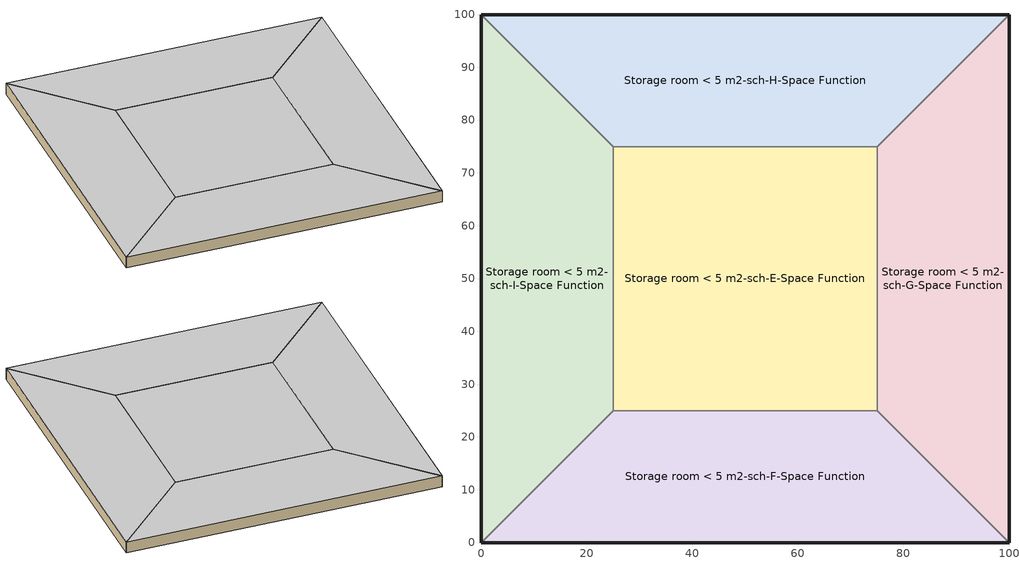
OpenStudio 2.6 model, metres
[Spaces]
Storage room < 5 m2-sch-I-Space Function
 floor ground: 0,0 0,100 25,75 25,25 z0
 wall ground: 0,100 0,0 z0:3.8
 wall to Storage room < 5 m2-sch-H-Space Function: 25,75 0,100 z0:3.8
 wall to Storage room < 5 m2-sch-E-Space Function: 25,25 25,75 z0:3.8
 wall to Storage room < 5 m2-sch-F-Space Function: 0,0 25,25 z0:3.8
 ceiling ground: 25,25 25,75 0,100 0,0 z3.8
Storage room < 5 m2-sch-H-Space Function
 floor ground: 0,100 100,100 75,75 25,75 z0
 wall ground: 100,100 0,100 z0:3.8
 wall to Storage room < 5 m2-sch-G-Space Function: 75,75 100,100 z0:3.8
 wall to Storage room < 5 m2-sch-E-Space Function: 25,75 75,75 z0:3.8
 ceiling ground: 25,75 75,75 100,100 0,100 z3.8
Storage room < 5 m2-sch-G-Space Function
 floor ground: 100,100 100,0 75,25 75,75 z0
 wall ground: 100,0 100,100 z0:3.8
 wall to Storage room < 5 m2-sch-F-Space Function: 75,25 100,0 z0:3.8
 wall to Storage room < 5 m2-sch-E-Space Function: 75,75 75,25 z0:3.8
 ceiling ground: 75,75 75,25 100,0 100,100 z3.8
Storage room < 5 m2-sch-F-Space Function
 floor ground: 100,0 0,0 25,25 75,25 z0
 wall ground: 0,0 100,0 z0:3.8
 wall to Storage room < 5 m2-sch-E-Space Function: 75,25 25,25 z0:3.8
 ceiling ground: 75,25 25,25 0,0 100,0 z3.8
Storage room < 5 m2-sch-E-Space Function
 floor ground: 25,25 25,75 75,75 75,25 z0
 ceiling ground: 75,25 75,75 25,75 25,25 z3.8
[Building]
Building 1: Default Construction Set=BTAP-Mass at hdd = 6250.0; Standards Number of Stories=1; Standards Number of Above Ground Stories=1; Standards Building Type=NECB2015_unknown
[Site]
Fort McMurray AP_AB_CAN: Latitude {deg}=56.653; Longitude {deg}=-111.223; Time Zone {hr}=-7; Elevation {m}=369.1
[Site:WaterMainsTemperature]
Calculation Method=Correlation; Annual Average Outdoor Air Temperature {C}=1.875; Maximum Difference In Monthly Average Outdoor Air Temperatures {deltaC}=34.4
[SizingPeriod:DesignDay] Barometric Pressure {Pa}=96969; Sky Clearness=0; Rain Indicator=0; Snow Indicator=0; Day of Month=21; Daylight Saving Time Indicator=0; Humidity Indicating Type=Wetbulb; Dry-Bulb Temperature Range Modifier Type=DefaultMultipliers
Name | Maximum Dry-Bulb Temperature {C} | Daily Dry-Bulb Temperature Range {deltaC} | Humidity Indicating Conditions at Maximum Dry-Bulb | Wind Speed {m/s} | Wind Direction {deg} | Month | Day Type | Solar Model Indicator | ASHRAE Taub | ASHRAE Taud
Fort McMurray AP Ann Clg .4% Condns DB=>MWB | 28.9 | 12.4 | 17.8 | 3.7 | 250 | 7 | SummerDesignDay | ASHRAETau | 0.377 | 2.403
Fort McMurray AP Ann Htg 99.6% Condns DB | -36.2 | 0 | -36.2 | 1 | 90 | 1 | WinterDesignDay | ASHRAEClearSky
[Site:GroundTemperature:BuildingSurface]
19.527, 19.502, 19.536, 19.598, 20.002, 21.64, 22.225, 22.375, 21.449, 20.121, 19.802, 19.633
[Material:NoMass] Roughness=Smooth; Thermal Absorptance=0.9; Solar Absorptance=0.7
Name | Thermal Resistance {m2-K/W} | Visible Absorptance
Typical Carpet Pad; Typical Carpet Pad 1 | 0.21648 | 0.8
Typical Insulation 1 | 5.91238 | 0.7
Typical Insulation 2 | 4.49096 | 0.7
Typical Insulation 3 | 6.17282 | 0.7
Typical Carpet Pad 2 | 1.25503 | 0.8
Typical Carpet Pad 3; Typical Carpet Pad 4 | 3.45515 | 0.8
Typical Insulation 4 | 0.454528 | 0.7
Typical Insulation 5 | 0.454545 | 0.7
[Material]
Name | Roughness | Thickness {m} | Conductivity {W/m-K} | Density {kg/m3} | Specific Heat {J/kg-K} | Thermal Absorptance | Solar Absorptance | Visible Absorptance
G05 25mm wood | MediumSmooth | 0.0254 | 0.15 | 608 | 1630 | 0.9 | 0.5 | 0.5
100mm Normalweight concrete floor 1 | MediumSmooth | 0.1016 | 2.31 | 2322 | 832
G01 13mm gypsum board 1 | Smooth | 0.0127 | 0.16 | 800 | 1090 | 0.9 | 0.7 | 0.5
4 in. Normalweight Concrete Floor 1 | MediumRough | 0.1016 | 2.31 | 2322 | 832 | 0.9 | 0.7 | 0.7
1IN Stucco 1 | Smooth | 0.0253 | 0.6918 | 1858 | 837 | 0.9 | 0.7 | 0.92
8IN CONCRETE HW RefBldg 1 | Rough | 0.2032 | 1.311 | 2240 | 836.8 | 0.9 | 0.7 | 0.7
1/2IN Gypsum 1 | Smooth | 0.0127 | 0.16 | 784.9 | 830 | 0.9 | 0.4 | 0.4
Metal Roof Surface 1; F08 Metal surface 1 | Smooth | 0.0008 | 45.28 | 7824 | 500 | 0.9 | 0.7 | 0.7
6 in. Normalweight Concrete Floor 1; 6 in. Normalweight Concrete Floor 2; 6 in. Normalweight Concrete Floor 3 | MediumRough | 0.1524 | 2.31 | 2322 | 832 | 0.9 | 0.7 | 0.7
[Construction]
BTAP-Int-Partition; BTAP-Int-Door: G05 25mm wood
BTAP-Int-Floor: 100mm Normalweight concrete floor 1, Typical Carpet Pad
BTAP-Int-Wall: G01 13mm gypsum board 1, G01 13mm gypsum board 1
BTAP-Int-Ceiling: Typical Carpet Pad, 100mm Normalweight concrete floor 1
BTAP-Int-Window: SimpleGlazing
BTAP-Ext-Floor-Mass:U-0.162: Typical Insulation 1, 4 in. Normalweight Concrete Floor 1, Typical Carpet Pad 1
BTAP-Ext-Wall-Mass:U-0.21: 1IN Stucco 1, 8IN CONCRETE HW RefBldg 1, Typical Insulation 2, 1/2IN Gypsum 1
BTAP-Ext-Roof-Metal:U-0.162: Metal Roof Surface 1, Typical Insulation 3
BTAP-Grnd-Floor-Mass:U-0.757: 6 in. Normalweight Concrete Floor 1, Typical Carpet Pad 2
BTAP-Grnd-Wall-Mass:U-0.284: 6 in. Normalweight Concrete Floor 2, Typical Carpet Pad 3
BTAP-Grnd-Roof-Mass:U-0.284: 6 in. Normalweight Concrete Floor 3, Typical Carpet Pad 4
BTAP-Ext-FixedWindow:U=0.220 SHGC=0.600; BTAP-Ext-GlassDoors:U=0.220 SHGC=0.600; BTAP-Ext-Skylights:U=0.220 SHGC=0.600; BTAP-Ext-DaylightDomes:U=0.220 SHGC=0.600; BTAP-Ext-DaylightDiffuser:U=0.220 SHGC=0.600: SimpleGlazing:U=0.220 SHGC=0.600
BTAP-Ext-Door:U-2.2: F08 Metal surface 1, Typical Insulation 4
BTAP-Ext-OverHeadDoor:U-2.2: Typical Insulation 5
[DefaultConstructionSet]
BTAP-Mass at hdd = 6250.0: Default Exterior Surface Constructions=BTAP-Mass at hdd = 6250.0; Default Interior Surface Constructions=Default Surface Constructions 2; Default Ground Contact Surface Constructions=BTAP-Mass at hdd = 6250.0 1; Default Exterior SubSurface Constructions=BTAP-Mass at hdd = 6250.0; Default Interior SubSurface Constructions=Default Sub Surface Constructions 2; Interior Partition Construction=BTAP-Int-Partition
[DefaultSurfaceConstructions]
Name | Floor Construction | Wall Construction | Roof Ceiling Construction
Default Surface Constructions 2 | BTAP-Int-Floor | BTAP-Int-Wall | BTAP-Int-Ceiling
BTAP-Mass at hdd = 6250.0 | BTAP-Ext-Floor-Mass:U-0.162 | BTAP-Ext-Wall-Mass:U-0.21 | BTAP-Ext-Roof-Metal:U-0.162
BTAP-Mass at hdd = 6250.0 1 | BTAP-Grnd-Floor-Mass:U-0.757 | BTAP-Grnd-Wall-Mass:U-0.284 | BTAP-Grnd-Roof-Mass:U-0.284
[DefaultSubSurfaceConstructions]
Name | Fixed Window Construction | Operable Window Construction | Door Construction | Glass Door Construction | Overhead Door Construction | Skylight Construction | Tubular Daylight Dome Construction | Tubular Daylight Diffuser Construction
Default Sub Surface Constructions 2 | BTAP-Int-Window | BTAP-Int-Window | BTAP-Int-Door
BTAP-Mass at hdd = 6250.0 | BTAP-Ext-FixedWindow:U=0.220 SHGC=0.600 | BTAP-Ext-FixedWindow:U=0.220 SHGC=0.600 | BTAP-Ext-Door:U-2.2 | BTAP-Ext-GlassDoors:U=0.220 SHGC=0.600 | BTAP-Ext-OverHeadDoor:U-2.2 | BTAP-Ext-Skylights:U=0.220 SHGC=0.600 | BTAP-Ext-DaylightDomes:U=0.220 SHGC=0.600 | BTAP-Ext-DaylightDiffuser:U=0.220 SHGC=0.600
[WindowMaterial:SimpleGlazingSystem] U-Factor {W/m2-K}=2.2; Solar Heat Gain Coefficient=0.6; Visible Transmittance=0.21
SimpleGlazing; SimpleGlazing:U=0.220 SHGC=0.600
[BuildingStory]
Story 1: Nominal Z Coordinate {m}=0; Nominal Floor to Floor Height {m}=3.8
[Space] Building Story=Story 1
Name | Space Type | Thermal Zone
Storage room < 5 m2-sch-I-Space Function | Space Function Storage room < 5 m2-sch-I | Storage room < 5 m2-sch-I-Space Function ZN
Storage room < 5 m2-sch-H-Space Function | Space Function Storage room < 5 m2-sch-H | Storage room < 5 m2-sch-H-Space Function ZN
Storage room < 5 m2-sch-G-Space Function | Space Function Storage room < 5 m2-sch-G | Storage room < 5 m2-sch-G-Space Function ZN
Storage room < 5 m2-sch-F-Space Function | Space Function Storage room < 5 m2-sch-F | Storage room < 5 m2-sch-F-Space Function ZN
Storage room < 5 m2-sch-E-Space Function | Space Function Storage room < 5 m2-sch-E | Storage room < 5 m2-sch-E-Space Function ZN
[SpaceType] Standards Building Type=Space Function
Name | Default Schedule Set | Design Specification Outdoor Air Object | Standards Space Type
Space Function Storage room < 5 m2-sch-E | Space Function Storage room < 5 m2-sch-E Schedule Set | Space Function Storage room < 5 m2-sch-E Ventilation | Storage room < 5 m2-sch-E
Space Function Storage room < 5 m2-sch-F | Space Function Storage room < 5 m2-sch-F Schedule Set | Space Function Storage room < 5 m2-sch-F Ventilation | Storage room < 5 m2-sch-F
Space Function Storage room < 5 m2-sch-G | Space Function Storage room < 5 m2-sch-G Schedule Set | Space Function Storage room < 5 m2-sch-G Ventilation | Storage room < 5 m2-sch-G
Space Function Storage room < 5 m2-sch-H | Space Function Storage room < 5 m2-sch-H Schedule Set | Space Function Storage room < 5 m2-sch-H Ventilation | Storage room < 5 m2-sch-H
Space Function Storage room < 5 m2-sch-I | Space Function Storage room < 5 m2-sch-I Schedule Set | Space Function Storage room < 5 m2-sch-I Ventilation | Storage room < 5 m2-sch-I
[People:Definition] Number of People Calculation Method=People/Area; People per Space Floor Area {person/m2}=0.0100036; Fraction Radiant=0.3
Space Function Storage room < 5 m2-sch-E People Definition; Space Function Storage room < 5 m2-sch-F People Definition; Space Function Storage room < 5 m2-sch-G People Definition; Space Function Storage room < 5 m2-sch-H People Definition; Space Function Storage room < 5 m2-sch-I People Definition
[People] Work Efficiency Schedule=Work Efficiency Schedule; Clothing Insulation Schedule=Clothing Schedule; Air Velocity Schedule=Air Velocity Schedule; Multiplier=1
Name | People Definition | Space or SpaceType
Space Function Storage room < 5 m2-sch-E People | Space Function Storage room < 5 m2-sch-E People Definition | Space Function Storage room < 5 m2-sch-E
Space Function Storage room < 5 m2-sch-F People | Space Function Storage room < 5 m2-sch-F People Definition | Space Function Storage room < 5 m2-sch-F
Space Function Storage room < 5 m2-sch-G People | Space Function Storage room < 5 m2-sch-G People Definition | Space Function Storage room < 5 m2-sch-G
Space Function Storage room < 5 m2-sch-H People | Space Function Storage room < 5 m2-sch-H People Definition | Space Function Storage room < 5 m2-sch-H
Space Function Storage room < 5 m2-sch-I People | Space Function Storage room < 5 m2-sch-I People Definition | Space Function Storage room < 5 m2-sch-I
[Lights:Definition] Design Level Calculation Method=Watts/Area; Watts per Space Floor Area {W/m2}=13.3048; Fraction Radiant=0.5; Fraction Visible=0.2
Space Function Storage room < 5 m2-sch-E Lights Definition; Space Function Storage room < 5 m2-sch-F Lights Definition; Space Function Storage room < 5 m2-sch-G Lights Definition; Space Function Storage room < 5 m2-sch-H Lights Definition; Space Function Storage room < 5 m2-sch-I Lights Definition
[Lights] Fraction Replaceable=1
Name | Lights Definition | Space or SpaceType
Space Function Storage room < 5 m2-sch-E Lights | Space Function Storage room < 5 m2-sch-E Lights Definition | Space Function Storage room < 5 m2-sch-E
Space Function Storage room < 5 m2-sch-F Lights | Space Function Storage room < 5 m2-sch-F Lights Definition | Space Function Storage room < 5 m2-sch-F
Space Function Storage room < 5 m2-sch-G Lights | Space Function Storage room < 5 m2-sch-G Lights Definition | Space Function Storage room < 5 m2-sch-G
Space Function Storage room < 5 m2-sch-H Lights | Space Function Storage room < 5 m2-sch-H Lights Definition | Space Function Storage room < 5 m2-sch-H
Space Function Storage room < 5 m2-sch-I Lights | Space Function Storage room < 5 m2-sch-I Lights Definition | Space Function Storage room < 5 m2-sch-I
[ElectricEquipment:Definition] Design Level Calculation Method=Watts/Area; Watts per Space Floor Area {W/m2}=1.00036; Fraction Radiant=0.5
Space Function Storage room < 5 m2-sch-E Elec Equip Definition; Space Function Storage room < 5 m2-sch-F Elec Equip Definition; Space Function Storage room < 5 m2-sch-G Elec Equip Definition; Space Function Storage room < 5 m2-sch-H Elec Equip Definition; Space Function Storage room < 5 m2-sch-I Elec Equip Definition
[ElectricEquipment]
Name | Electric Equipment Definition | Space or SpaceType
Space Function Storage room < 5 m2-sch-E Elec Equip | Space Function Storage room < 5 m2-sch-E Elec Equip Definition | Space Function Storage room < 5 m2-sch-E
Space Function Storage room < 5 m2-sch-F Elec Equip | Space Function Storage room < 5 m2-sch-F Elec Equip Definition | Space Function Storage room < 5 m2-sch-F
Space Function Storage room < 5 m2-sch-G Elec Equip | Space Function Storage room < 5 m2-sch-G Elec Equip Definition | Space Function Storage room < 5 m2-sch-G
Space Function Storage room < 5 m2-sch-H Elec Equip | Space Function Storage room < 5 m2-sch-H Elec Equip Definition | Space Function Storage room < 5 m2-sch-H
Space Function Storage room < 5 m2-sch-I Elec Equip | Space Function Storage room < 5 m2-sch-I Elec Equip Definition | Space Function Storage room < 5 m2-sch-I
[DesignSpecification:OutdoorAir] Outdoor Air Method=Sum; Outdoor Air Flow per Floor Area {m3/s-m2}=0.0003556
Space Function Storage room < 5 m2-sch-E Ventilation; Space Function Storage room < 5 m2-sch-F Ventilation; Space Function Storage room < 5 m2-sch-G Ventilation; Space Function Storage room < 5 m2-sch-H Ventilation; Space Function Storage room < 5 m2-sch-I Ventilation
[DefaultScheduleSet] People Activity Level Schedule=NECB-Activity; Infiltration Schedule=Always On
Name | Number of People Schedule | Lighting Schedule | Electric Equipment Schedule
Space Function Storage room < 5 m2-sch-E Schedule Set | NECB-E-Occupancy | NECB-E-Occupancy-NECB-E-Lighting-0.6-0.0-0.67-Light Ruleset | NECB-E-Electric-Equipment
Space Function Storage room < 5 m2-sch-F Schedule Set | NECB-F-Occupancy | NECB-F-Occupancy-NECB-F-Lighting-0.6-0.0-0.67-Light Ruleset | NECB-F-Electric-Equipment
Space Function Storage room < 5 m2-sch-G Schedule Set | NECB-G-Occupancy | NECB-G-Occupancy-NECB-G-Lighting-0.6-0.0-0.67-Light Ruleset | NECB-G-Electric-Equipment
Space Function Storage room < 5 m2-sch-H Schedule Set | NECB-H-Occupancy | NECB-H-Occupancy-NECB-H-Lighting-0.6-0.0-0.67-Light Ruleset | NECB-H-Electric-Equipment
Space Function Storage room < 5 m2-sch-I Schedule Set | NECB-I-Occupancy | NECB-I-Occupancy-NECB-I-Lighting-0.6-0.0-0.67-Light Ruleset | NECB-I-Electric-Equipment
[ThermostatSetpoint:DualSetpoint]
Name | Heating Setpoint Temperature Schedule | Cooling Setpoint Temperature Schedule
Space Function Storage room < 5 m2-sch-E Thermostat 1 | NECB-E-Thermostat Setpoint-Heating | NECB-E-Thermostat Setpoint-Cooling
Space Function Storage room < 5 m2-sch-F Thermostat 1 | NECB-F-Thermostat Setpoint-Heating | NECB-F-Thermostat Setpoint-Cooling
Space Function Storage room < 5 m2-sch-G Thermostat 1 | NECB-G-Thermostat Setpoint-Heating | NECB-G-Thermostat Setpoint-Cooling
Space Function Storage room < 5 m2-sch-H Thermostat 1 | NECB-H-Thermostat Setpoint-Heating | NECB-H-Thermostat Setpoint-Cooling
Space Function Storage room < 5 m2-sch-I Thermostat 1 | NECB-I-Thermostat Setpoint-Heating | NECB-I-Thermostat Setpoint-Cooling
[ThermalZone] Use Ideal Air Loads=No
Name | Thermostat
Storage room < 5 m2-sch-E-Space Function ZN | Space Function Storage room < 5 m2-sch-E Thermostat 1
Storage room < 5 m2-sch-F-Space Function ZN | Space Function Storage room < 5 m2-sch-F Thermostat 1
Storage room < 5 m2-sch-G-Space Function ZN | Space Function Storage room < 5 m2-sch-G Thermostat 1
Storage room < 5 m2-sch-H-Space Function ZN | Space Function Storage room < 5 m2-sch-H Thermostat 1
Storage room < 5 m2-sch-I-Space Function ZN | Space Function Storage room < 5 m2-sch-I Thermostat 1
[Sizing:Zone] Zone Cooling Design Supply Air Temperature Input Method=SupplyAirTemperature; Zone Cooling Design Supply Air Temperature {C}=14; Zone Cooling Design Supply Air Temperature Difference {deltaC}=11.11; Zone Heating Design Supply Air Temperature Input Method=SupplyAirTemperature; Zone Heating Design Supply Air Temperature {C}=40; Zone Heating Design Supply Air Temperature Difference {deltaC}=11.11; Zone Cooling Design Supply Air Humidity Ratio {kg-H2O/kg-air}=0.0085; Zone Heating Design Supply Air Humidity Ratio {kg-H2O/kg-air}=0.008; Cooling Design Air Flow Method=DesignDay; Heating Design Air Flow Method=DesignDay; Account for Dedicated Outdoor Air System=No; Dedicated Outdoor Air System Control Strategy=NeutralSupplyAir; Dedicated Outdoor Air Low Setpoint Temperature for Design {C}=autosize; Dedicated Outdoor Air High Setpoint Temperature for Design {C}=autosize
Storage room < 5 m2-sch-E-Space Function ZN; Storage room < 5 m2-sch-F-Space Function ZN; Storage room < 5 m2-sch-G-Space Function ZN; Storage room < 5 m2-sch-H-Space Function ZN; Storage room < 5 m2-sch-I-Space Function ZN
[Zone equipment]
Storage room < 5 m2-sch-E-Space Function ZN: Zone HVAC Ideal Loads Air System 1
Storage room < 5 m2-sch-F-Space Function ZN: Zone HVAC Ideal Loads Air System 2
Storage room < 5 m2-sch-G-Space Function ZN: Zone HVAC Ideal Loads Air System 3
Storage room < 5 m2-sch-H-Space Function ZN: Zone HVAC Ideal Loads Air System 4
Storage room < 5 m2-sch-I-Space Function ZN: Zone HVAC Ideal Loads Air System 5
[Schedule:Ruleset]
Clothing Schedule: Default Day Schedule=Clothing Schedule Default Winter Clothes
Air Velocity Schedule: Default Day Schedule=Air Velocity Schedule Default
Work Efficiency Schedule: Default Day Schedule=Work Efficiency Schedule Default
NECB-E-Occupancy: Default Day Schedule=NECB-E-Occupancy Default
NECB-Activity: Default Day Schedule=NECB-Activity Default; Summer Design Day Schedule=NECB-Activity Summer Design Day; Winter Design Day Schedule=NECB-Activity Winter Design Day
NECB-E-Occupancy-NECB-E-Lighting-0.6-0.0-0.67-Light Ruleset: Default Day Schedule=NECB-E-Occupancy-NECB-E-Lighting-0.6-0.0-0.67-Light Default
NECB-E-Electric-Equipment: Default Day Schedule=NECB-E-Electric-Equipment Default
Always On: Default Day Schedule=Always On Default
NECB-E-Thermostat Setpoint-Heating: Default Day Schedule=NECB-E-Thermostat Setpoint-Heating Default
NECB-E-Thermostat Setpoint-Cooling: Default Day Schedule=NECB-E-Thermostat Setpoint-Cooling Default
NECB-F-Occupancy: Default Day Schedule=NECB-F-Occupancy Default
NECB-F-Occupancy-NECB-F-Lighting-0.6-0.0-0.67-Light Ruleset: Default Day Schedule=NECB-F-Occupancy-NECB-F-Lighting-0.6-0.0-0.67-Light Default
NECB-F-Electric-Equipment: Default Day Schedule=NECB-F-Electric-Equipment Default
NECB-F-Thermostat Setpoint-Heating: Default Day Schedule=NECB-F-Thermostat Setpoint-Heating Default
NECB-F-Thermostat Setpoint-Cooling: Default Day Schedule=NECB-F-Thermostat Setpoint-Cooling Default
NECB-G-Occupancy: Default Day Schedule=NECB-G-Occupancy Default
NECB-G-Occupancy-NECB-G-Lighting-0.6-0.0-0.67-Light Ruleset: Default Day Schedule=NECB-G-Occupancy-NECB-G-Lighting-0.6-0.0-0.67-Light Default
NECB-G-Electric-Equipment: Default Day Schedule=NECB-G-Electric-Equipment Default
NECB-G-Thermostat Setpoint-Heating: Default Day Schedule=NECB-G-Thermostat Setpoint-Heating Default
NECB-G-Thermostat Setpoint-Cooling: Default Day Schedule=NECB-G-Thermostat Setpoint-Cooling Default
NECB-H-Occupancy: Default Day Schedule=NECB-H-Occupancy Default
NECB-H-Occupancy-NECB-H-Lighting-0.6-0.0-0.67-Light Ruleset: Default Day Schedule=NECB-H-Occupancy-NECB-H-Lighting-0.6-0.0-0.67-Light Default
NECB-H-Electric-Equipment: Default Day Schedule=NECB-H-Electric-Equipment Default
NECB-H-Thermostat Setpoint-Heating: Default Day Schedule=NECB-H-Thermostat Setpoint-Heating Default
NECB-H-Thermostat Setpoint-Cooling: Default Day Schedule=NECB-H-Thermostat Setpoint-Cooling Default
NECB-I-Occupancy: Default Day Schedule=NECB-I-Occupancy Default
NECB-I-Occupancy-NECB-I-Lighting-0.6-0.0-0.67-Light Ruleset: Default Day Schedule=NECB-I-Occupancy-NECB-I-Lighting-0.6-0.0-0.67-Light Default
NECB-I-Electric-Equipment: Default Day Schedule=NECB-I-Electric-Equipment Default
NECB-I-Thermostat Setpoint-Heating: Default Day Schedule=NECB-I-Thermostat Setpoint-Heating Default
NECB-I-Thermostat Setpoint-Cooling: Default Day Schedule=NECB-I-Thermostat Setpoint-Cooling Default
[Schedule:Day]
Clothing Schedule Default Winter Clothes; Always On Default: 24, 0, 1
Clothing Schedule Summer Clothes: 24, 0, 0.5
Air Velocity Schedule Default: 24, 0, 0.2
Work Efficiency Schedule Default; NECB-E-Occupancy Sun|Hol Day: 24, 0, 0
NECB-E-Occupancy Default; NECB-E-Occupancy Default|Wkdy Day: 8, 0, 0, 9, 0, 0.2, 10, 0, 0.7, 14, 0, 0.9, 15, 0, 0.5, 16, 0, 0.9, 18, 0, 0.8, 19, 0, 0.2, 24, 0, 0
NECB-E-Occupancy Sat Day: 9, 0, 0, 13, 0, 0.2, 17, 0, 0.1, 24, 0, 0
NECB-Activity Default; NECB-Activity Winter Design Day; NECB-Activity Summer Design Day: 24, 0, 130
NECB-E-Occupancy-NECB-E-Lighting-0.6-0.0-0.67-Light Default; NECB-E-Occupancy-NECB-E-Lighting-0.6-0.0-0.67-Default|Wkdy-Light Day: 8, 0, 0.0299, 9, 0, 0.2392, 10, 0, 0.7, 14, 0, 0.9, 15, 0, 0.5382, 18, 0, 0.9, 19, 0, 0.2392, 24, 0, 0.0299
NECB-E-Occupancy-NECB-E-Lighting-0.6-0.0-0.67-Sat-Light Day: 9, 0, 0.0299, 10, 0, 0.299, 15, 0, 0.5382, 16, 0, 0.4186, 17, 0, 0.299, 24, 0, 0.0299
NECB-E-Occupancy-NECB-E-Lighting-0.6-0.0-0.67-Sun|Hol-Light Day: 24, 0, 0.0299
NECB-E-Electric-Equipment Default; NECB-E-Electric-Equipment Default|Wkdy Day: 8, 0, 0.05, 9, 0, 0.4, 10, 0, 0.7, 18, 0, 0.9, 19, 0, 0.4, 24, 0, 0.05
NECB-E-Electric-Equipment Sat Day: 9, 0, 0.05, 10, 0, 0.5, 15, 0, 0.9, 16, 0, 0.7, 17, 0, 0.5, 24, 0, 0.05
NECB-E-Electric-Equipment Sun|Hol Day: 24, 0, 0.05
NECB-E-Thermostat Setpoint-Heating Default; NECB-E-Thermostat Setpoint-Heating Default|Wkdy Day: 7, 0, 18, 8, 0, 20, 19, 0, 22, 24, 0, 18
NECB-E-Thermostat Setpoint-Heating Sat Day: 8, 0, 18, 9, 0, 20, 17, 0, 22, 24, 0, 18
NECB-E-Thermostat Setpoint-Heating Sun|Hol Day: 24, 0, 18
NECB-E-Thermostat Setpoint-Cooling Default; NECB-E-Thermostat Setpoint-Cooling Default|Wkdy Day: 7, 0, 35, 19, 0, 24, 24, 0, 35
NECB-E-Thermostat Setpoint-Cooling Sat Day: 8, 0, 35, 17, 0, 24, 24, 0, 35
NECB-E-Thermostat Setpoint-Cooling Sun|Hol Day: 24, 0, 35
NECB-F-Occupancy Default; NECB-F-Occupancy Default|Wkdy Day; NECB-F-Occupancy Sat Day; NECB-F-Occupancy Sun|Hol Day: 7, 0, 0.63, 8, 0, 0.49, 10, 0, 0.28, 16, 0, 0.14, 17, 0, 0.21, 20, 0, 0.35, 22, 0, 0.49, 23, 0, 0.56, 24, 0, 0.63
NECB-F-Occupancy-NECB-F-Lighting-0.6-0.0-0.67-Light Default; NECB-F-Occupancy-NECB-F-Lighting-0.6-0.0-0.67-Default|Wkdy-Light Day; NECB-F-Occupancy-NECB-F-Lighting-0.6-0.0-0.67-Sat-Light Day; NECB-F-Occupancy-NECB-F-Lighting-0.6-0.0-0.67-Sun|Hol-Light Day: 1, 0, 0.21, 3, 0, 0.14, 6, 0, 0.07, 7, 0, 0.14, 8, 0, 0.16744, 9, 0, 0.2093, 11, 0, 0.16744, 12, 0, 0.12558, 19, 0, 0.08372, 20, 0, 0.25116, 21, 0, 0.33488, 22, 0, 0.37674, 23, 0, 0.33488, 24, 0, 0.42
NECB-F-Electric-Equipment Default; NECB-F-Electric-Equipment Default|Wkdy Day; NECB-F-Electric-Equipment Sat Day; NECB-F-Electric-Equipment Sun|Hol Day: 1, 0, 0.21, 3, 0, 0.14, 6, 0, 0.07, 7, 0, 0.14, 8, 0, 0.28, 9, 0, 0.35, 11, 0, 0.28, 12, 0, 0.21, 19, 0, 0.14, 20, 0, 0.42, 21, 0, 0.56, 22, 0, 0.63, 23, 0, 0.56, 24, 0, 0.42
NECB-F-Thermostat Setpoint-Heating Default; NECB-F-Thermostat Setpoint-Heating Default|Wkdy Day; NECB-F-Thermostat Setpoint-Heating Sat Day; NECB-F-Thermostat Setpoint-Heating Sun|Hol Day; NECB-G-Thermostat Setpoint-Heating Default; NECB-G-Thermostat Setpoint-Heating Default|Wkdy Day; NECB-G-Thermostat Setpoint-Heating Sat Day; NECB-G-Thermostat Setpoint-Heating Sun|Hol Day; NECB-H-Thermostat Setpoint-Heating Default; NECB-H-Thermostat Setpoint-Heating Default|Wkdy Day; NECB-H-Thermostat Setpoint-Heating Sat Day; NECB-H-Thermostat Setpoint-Heating Sun|Hol Day: 1, 0, 22, 7, 0, 18, 8, 0, 20, 24, 0, 22
NECB-F-Thermostat Setpoint-Cooling Default; NECB-F-Thermostat Setpoint-Cooling Default|Wkdy Day; NECB-F-Thermostat Setpoint-Cooling Sat Day; NECB-F-Thermostat Setpoint-Cooling Sun|Hol Day; NECB-G-Thermostat Setpoint-Cooling Default; NECB-G-Thermostat Setpoint-Cooling Default|Wkdy Day; NECB-G-Thermostat Setpoint-Cooling Sat Day; NECB-G-Thermostat Setpoint-Cooling Sun|Hol Day; NECB-H-Thermostat Setpoint-Cooling Default; NECB-H-Thermostat Setpoint-Cooling Default|Wkdy Day; NECB-H-Thermostat Setpoint-Cooling Sat Day; NECB-H-Thermostat Setpoint-Cooling Sun|Hol Day: 24, 0, 24
NECB-G-Occupancy Default; NECB-G-Occupancy Default|Wkdy Day: 7, 0, 0.9, 8, 0, 0.7, 9, 0, 0.4, 17, 0, 0.3, 18, 0, 0.5, 24, 0, 0.9
NECB-G-Occupancy Sat Day; NECB-G-Occupancy Sun|Hol Day: 7, 0, 0.9, 8, 0, 0.7, 17, 0, 0.5, 18, 0, 0.7, 24, 0, 0.9
NECB-G-Occupancy-NECB-G-Lighting-0.6-0.0-0.67-Light Default; NECB-G-Occupancy-NECB-G-Lighting-0.6-0.0-0.67-Default|Wkdy-Light Day; NECB-G-Occupancy-NECB-G-Lighting-0.6-0.0-0.67-Sat-Light Day; NECB-G-Occupancy-NECB-G-Lighting-0.6-0.0-0.67-Sun|Hol-Light Day: 1, 0, 0.3, 6, 0, 0, 7, 0, 0.2, 8, 0, 0.5, 9, 0, 0.299, 19, 0, 0, 22, 0, 0.9, 23, 0, 0.8, 24, 0, 0.6
NECB-G-Electric-Equipment Default; NECB-G-Electric-Equipment Default|Wkdy Day; NECB-G-Electric-Equipment Sat Day; NECB-G-Electric-Equipment Sun|Hol Day: 1, 0, 0.3, 7, 0, 0.2, 9, 0, 0.8, 16, 0, 0.4, 17, 0, 0.5, 18, 0, 0.2, 20, 0, 0.9, 21, 0, 0.7, 24, 0, 0.5
NECB-H-Occupancy Default; NECB-H-Occupancy Default|Wkdy Day; NECB-H-Occupancy Sat Day; NECB-H-Occupancy Sun|Hol Day; NECB-H-Occupancy-NECB-H-Lighting-0.6-0.0-0.67-Light Default; NECB-H-Occupancy-NECB-H-Lighting-0.6-0.0-0.67-Default|Wkdy-Light Day; NECB-H-Occupancy-NECB-H-Lighting-0.6-0.0-0.67-Sat-Light Day; NECB-H-Occupancy-NECB-H-Lighting-0.6-0.0-0.67-Sun|Hol-Light Day; NECB-H-Electric-Equipment Default; NECB-H-Electric-Equipment Default|Wkdy Day; NECB-H-Electric-Equipment Sat Day; NECB-H-Electric-Equipment Sun|Hol Day: 24, 0, 0.9
NECB-I-Occupancy Default; NECB-I-Occupancy Default|Wkdy Day: 1, 0, 0.1, 15, 0, 0, 18, 0, 0.1, 19, 0, 0.4, 22, 0, 0.8, 23, 0, 0.6, 24, 0, 0.4
NECB-I-Occupancy Sat Day: 1, 0, 0.1, 10, 0, 0, 13, 0, 0.1, 14, 0, 0.4, 15, 0, 0.6, 16, 0, 0.8, 17, 0, 0.6, 18, 0, 0.4, 19, 0, 0.2, 20, 0, 0.4, 22, 0, 0.8, 23, 0, 0.6, 24, 0, 0.4
NECB-I-Occupancy Sun|Hol Day: 8, 0, 0, 9, 0, 0.2, 10, 0, 0.4, 12, 0, 0.8, 13, 0, 0.4, 14, 0, 0.2, 24, 0, 0
NECB-I-Occupancy-NECB-I-Lighting-0.6-0.0-0.67-Light Default; NECB-I-Occupancy-NECB-I-Lighting-0.6-0.0-0.67-Default|Wkdy-Light Day: 1, 0, 0.299, 15, 0, 0.0299, 18, 0, 0.299, 19, 0, 0.4784, 23, 0, 0.9, 24, 0, 0.5382
NECB-I-Occupancy-NECB-I-Lighting-0.6-0.0-0.67-Sat-Light Day: 1, 0, 0.299, 10, 0, 0.0299, 13, 0, 0.299, 14, 0, 0.4784, 17, 0, 0.9, 18, 0, 0.4784, 19, 0, 0.3588, 20, 0, 0.4784, 23, 0, 0.9, 24, 0, 0.5382
NECB-I-Occupancy-NECB-I-Lighting-0.6-0.0-0.67-Sun|Hol-Light Day: 8, 0, 0.0299, 9, 0, 0.299, 10, 0, 0.5382, 12, 0, 0.9, 13, 0, 0.5382, 14, 0, 0.299, 24, 0, 0.0299
NECB-I-Electric-Equipment Default; NECB-I-Electric-Equipment Default|Wkdy Day: 15, 0, 0.1, 18, 0, 0.2, 24, 0, 0.8
NECB-I-Electric-Equipment Sat Day: 10, 0, 0.1, 13, 0, 0.2, 24, 0, 0.8
NECB-I-Electric-Equipment Sun|Hol Day: 8, 0, 0.1, 13, 0, 0.8, 14, 0, 0.2, 24, 0, 0.1
NECB-I-Thermostat Setpoint-Heating Default; NECB-I-Thermostat Setpoint-Heating Default|Wkdy Day: 14, 0, 18, 15, 0, 20, 24, 0, 22
NECB-I-Thermostat Setpoint-Heating Sat Day: 10, 0, 18, 11, 0, 20, 24, 0, 22
NECB-I-Thermostat Setpoint-Heating Sun|Hol Day: 7, 0, 18, 8, 0, 20, 14, 0, 22, 24, 0, 18
NECB-I-Thermostat Setpoint-Cooling Default; NECB-I-Thermostat Setpoint-Cooling Default|Wkdy Day: 14, 0, 35, 24, 0, 24
NECB-I-Thermostat Setpoint-Cooling Sat Day: 10, 0, 35, 24, 0, 24
NECB-I-Thermostat Setpoint-Cooling Sun|Hol Day: 7, 0, 35, 14, 0, 24, 24, 0, 35
[Schedule:Rule] Date Specification Type=DateRange; Start Day=1
Name | Schedule Ruleset | Rule Order | Day Schedule | Start Month | End Month | End Day | Apply Monday | Apply Tuesday | Apply Wednesday | Apply Thursday | Apply Friday | Apply Saturday | Apply Sunday
Schedule Rule 1 | Clothing Schedule | 0 | Clothing Schedule Summer Clothes | 5 | 9 | 30
Schedule Rule 2 | NECB-E-Occupancy | 2 | NECB-E-Occupancy Default|Wkdy Day | 1 | 12 | 31 | Yes | Yes | Yes | Yes | Yes
Schedule Rule 3 | NECB-E-Occupancy | 1 | NECB-E-Occupancy Sat Day | 1 | 12 | 31 |  |  |  |  |  | Yes
Schedule Rule 4 | NECB-E-Occupancy | 0 | NECB-E-Occupancy Sun|Hol Day | 1 | 12 | 31 |  |  |  |  |  |  | Yes
Schedule Rule 5 | NECB-E-Occupancy-NECB-E-Lighting-0.6-0.0-0.67-Light Ruleset | 2 | NECB-E-Occupancy-NECB-E-Lighting-0.6-0.0-0.67-Default|Wkdy-Light Day | 1 | 12 | 31 | Yes | Yes | Yes | Yes | Yes
Schedule Rule 6 | NECB-E-Occupancy-NECB-E-Lighting-0.6-0.0-0.67-Light Ruleset | 1 | NECB-E-Occupancy-NECB-E-Lighting-0.6-0.0-0.67-Sat-Light Day | 1 | 12 | 31 |  |  |  |  |  | Yes
Schedule Rule 7 | NECB-E-Occupancy-NECB-E-Lighting-0.6-0.0-0.67-Light Ruleset | 0 | NECB-E-Occupancy-NECB-E-Lighting-0.6-0.0-0.67-Sun|Hol-Light Day | 1 | 12 | 31 |  |  |  |  |  |  | Yes
Schedule Rule 8 | NECB-E-Electric-Equipment | 2 | NECB-E-Electric-Equipment Default|Wkdy Day | 1 | 12 | 31 | Yes | Yes | Yes | Yes | Yes
Schedule Rule 9 | NECB-E-Electric-Equipment | 1 | NECB-E-Electric-Equipment Sat Day | 1 | 12 | 31 |  |  |  |  |  | Yes
Schedule Rule 10 | NECB-E-Electric-Equipment | 0 | NECB-E-Electric-Equipment Sun|Hol Day | 1 | 12 | 31 |  |  |  |  |  |  | Yes
Schedule Rule 11 | NECB-E-Thermostat Setpoint-Heating | 2 | NECB-E-Thermostat Setpoint-Heating Default|Wkdy Day | 1 | 12 | 31 | Yes | Yes | Yes | Yes | Yes
Schedule Rule 12 | NECB-E-Thermostat Setpoint-Heating | 1 | NECB-E-Thermostat Setpoint-Heating Sat Day | 1 | 12 | 31 |  |  |  |  |  | Yes
Schedule Rule 13 | NECB-E-Thermostat Setpoint-Heating | 0 | NECB-E-Thermostat Setpoint-Heating Sun|Hol Day | 1 | 12 | 31 |  |  |  |  |  |  | Yes
Schedule Rule 14 | NECB-E-Thermostat Setpoint-Cooling | 2 | NECB-E-Thermostat Setpoint-Cooling Default|Wkdy Day | 1 | 12 | 31 | Yes | Yes | Yes | Yes | Yes
Schedule Rule 15 | NECB-E-Thermostat Setpoint-Cooling | 1 | NECB-E-Thermostat Setpoint-Cooling Sat Day | 1 | 12 | 31 |  |  |  |  |  | Yes
Schedule Rule 16 | NECB-E-Thermostat Setpoint-Cooling | 0 | NECB-E-Thermostat Setpoint-Cooling Sun|Hol Day | 1 | 12 | 31 |  |  |  |  |  |  | Yes
Schedule Rule 17 | NECB-F-Occupancy | 2 | NECB-F-Occupancy Default|Wkdy Day | 1 | 12 | 31 | Yes | Yes | Yes | Yes | Yes
Schedule Rule 18 | NECB-F-Occupancy | 1 | NECB-F-Occupancy Sat Day | 1 | 12 | 31 |  |  |  |  |  | Yes
Schedule Rule 19 | NECB-F-Occupancy | 0 | NECB-F-Occupancy Sun|Hol Day | 1 | 12 | 31 |  |  |  |  |  |  | Yes
Schedule Rule 20 | NECB-F-Occupancy-NECB-F-Lighting-0.6-0.0-0.67-Light Ruleset | 2 | NECB-F-Occupancy-NECB-F-Lighting-0.6-0.0-0.67-Default|Wkdy-Light Day | 1 | 12 | 31 | Yes | Yes | Yes | Yes | Yes
Schedule Rule 21 | NECB-F-Occupancy-NECB-F-Lighting-0.6-0.0-0.67-Light Ruleset | 1 | NECB-F-Occupancy-NECB-F-Lighting-0.6-0.0-0.67-Sat-Light Day | 1 | 12 | 31 |  |  |  |  |  | Yes
Schedule Rule 22 | NECB-F-Occupancy-NECB-F-Lighting-0.6-0.0-0.67-Light Ruleset | 0 | NECB-F-Occupancy-NECB-F-Lighting-0.6-0.0-0.67-Sun|Hol-Light Day | 1 | 12 | 31 |  |  |  |  |  |  | Yes
Schedule Rule 23 | NECB-F-Electric-Equipment | 2 | NECB-F-Electric-Equipment Default|Wkdy Day | 1 | 12 | 31 | Yes | Yes | Yes | Yes | Yes
Schedule Rule 24 | NECB-F-Electric-Equipment | 1 | NECB-F-Electric-Equipment Sat Day | 1 | 12 | 31 |  |  |  |  |  | Yes
Schedule Rule 25 | NECB-F-Electric-Equipment | 0 | NECB-F-Electric-Equipment Sun|Hol Day | 1 | 12 | 31 |  |  |  |  |  |  | Yes
Schedule Rule 26 | NECB-F-Thermostat Setpoint-Heating | 2 | NECB-F-Thermostat Setpoint-Heating Default|Wkdy Day | 1 | 12 | 31 | Yes | Yes | Yes | Yes | Yes
Schedule Rule 27 | NECB-F-Thermostat Setpoint-Heating | 1 | NECB-F-Thermostat Setpoint-Heating Sat Day | 1 | 12 | 31 |  |  |  |  |  | Yes
Schedule Rule 28 | NECB-F-Thermostat Setpoint-Heating | 0 | NECB-F-Thermostat Setpoint-Heating Sun|Hol Day | 1 | 12 | 31 |  |  |  |  |  |  | Yes
Schedule Rule 29 | NECB-F-Thermostat Setpoint-Cooling | 2 | NECB-F-Thermostat Setpoint-Cooling Default|Wkdy Day | 1 | 12 | 31 | Yes | Yes | Yes | Yes | Yes
Schedule Rule 30 | NECB-F-Thermostat Setpoint-Cooling | 1 | NECB-F-Thermostat Setpoint-Cooling Sat Day | 1 | 12 | 31 |  |  |  |  |  | Yes
Schedule Rule 31 | NECB-F-Thermostat Setpoint-Cooling | 0 | NECB-F-Thermostat Setpoint-Cooling Sun|Hol Day | 1 | 12 | 31 |  |  |  |  |  |  | Yes
Schedule Rule 32 | NECB-G-Occupancy | 2 | NECB-G-Occupancy Default|Wkdy Day | 1 | 12 | 31 | Yes | Yes | Yes | Yes | Yes
Schedule Rule 33 | NECB-G-Occupancy | 1 | NECB-G-Occupancy Sat Day | 1 | 12 | 31 |  |  |  |  |  | Yes
Schedule Rule 34 | NECB-G-Occupancy | 0 | NECB-G-Occupancy Sun|Hol Day | 1 | 12 | 31 |  |  |  |  |  |  | Yes
Schedule Rule 35 | NECB-G-Occupancy-NECB-G-Lighting-0.6-0.0-0.67-Light Ruleset | 2 | NECB-G-Occupancy-NECB-G-Lighting-0.6-0.0-0.67-Default|Wkdy-Light Day | 1 | 12 | 31 | Yes | Yes | Yes | Yes | Yes
Schedule Rule 36 | NECB-G-Occupancy-NECB-G-Lighting-0.6-0.0-0.67-Light Ruleset | 1 | NECB-G-Occupancy-NECB-G-Lighting-0.6-0.0-0.67-Sat-Light Day | 1 | 12 | 31 |  |  |  |  |  | Yes
Schedule Rule 37 | NECB-G-Occupancy-NECB-G-Lighting-0.6-0.0-0.67-Light Ruleset | 0 | NECB-G-Occupancy-NECB-G-Lighting-0.6-0.0-0.67-Sun|Hol-Light Day | 1 | 12 | 31 |  |  |  |  |  |  | Yes
Schedule Rule 38 | NECB-G-Electric-Equipment | 2 | NECB-G-Electric-Equipment Default|Wkdy Day | 1 | 12 | 31 | Yes | Yes | Yes | Yes | Yes
Schedule Rule 39 | NECB-G-Electric-Equipment | 1 | NECB-G-Electric-Equipment Sat Day | 1 | 12 | 31 |  |  |  |  |  | Yes
Schedule Rule 40 | NECB-G-Electric-Equipment | 0 | NECB-G-Electric-Equipment Sun|Hol Day | 1 | 12 | 31 |  |  |  |  |  |  | Yes
Schedule Rule 41 | NECB-G-Thermostat Setpoint-Heating | 2 | NECB-G-Thermostat Setpoint-Heating Default|Wkdy Day | 1 | 12 | 31 | Yes | Yes | Yes | Yes | Yes
Schedule Rule 42 | NECB-G-Thermostat Setpoint-Heating | 1 | NECB-G-Thermostat Setpoint-Heating Sat Day | 1 | 12 | 31 |  |  |  |  |  | Yes
Schedule Rule 43 | NECB-G-Thermostat Setpoint-Heating | 0 | NECB-G-Thermostat Setpoint-Heating Sun|Hol Day | 1 | 12 | 31 |  |  |  |  |  |  | Yes
Schedule Rule 44 | NECB-G-Thermostat Setpoint-Cooling | 2 | NECB-G-Thermostat Setpoint-Cooling Default|Wkdy Day | 1 | 12 | 31 | Yes | Yes | Yes | Yes | Yes
Schedule Rule 45 | NECB-G-Thermostat Setpoint-Cooling | 1 | NECB-G-Thermostat Setpoint-Cooling Sat Day | 1 | 12 | 31 |  |  |  |  |  | Yes
Schedule Rule 46 | NECB-G-Thermostat Setpoint-Cooling | 0 | NECB-G-Thermostat Setpoint-Cooling Sun|Hol Day | 1 | 12 | 31 |  |  |  |  |  |  | Yes
Schedule Rule 47 | NECB-H-Occupancy | 2 | NECB-H-Occupancy Default|Wkdy Day | 1 | 12 | 31 | Yes | Yes | Yes | Yes | Yes
Schedule Rule 48 | NECB-H-Occupancy | 1 | NECB-H-Occupancy Sat Day | 1 | 12 | 31 |  |  |  |  |  | Yes
Schedule Rule 49 | NECB-H-Occupancy | 0 | NECB-H-Occupancy Sun|Hol Day | 1 | 12 | 31 |  |  |  |  |  |  | Yes
Schedule Rule 50 | NECB-H-Occupancy-NECB-H-Lighting-0.6-0.0-0.67-Light Ruleset | 2 | NECB-H-Occupancy-NECB-H-Lighting-0.6-0.0-0.67-Default|Wkdy-Light Day | 1 | 12 | 31 | Yes | Yes | Yes | Yes | Yes
Schedule Rule 51 | NECB-H-Occupancy-NECB-H-Lighting-0.6-0.0-0.67-Light Ruleset | 1 | NECB-H-Occupancy-NECB-H-Lighting-0.6-0.0-0.67-Sat-Light Day | 1 | 12 | 31 |  |  |  |  |  | Yes
Schedule Rule 52 | NECB-H-Occupancy-NECB-H-Lighting-0.6-0.0-0.67-Light Ruleset | 0 | NECB-H-Occupancy-NECB-H-Lighting-0.6-0.0-0.67-Sun|Hol-Light Day | 1 | 12 | 31 |  |  |  |  |  |  | Yes
Schedule Rule 53 | NECB-H-Electric-Equipment | 2 | NECB-H-Electric-Equipment Default|Wkdy Day | 1 | 12 | 31 | Yes | Yes | Yes | Yes | Yes
Schedule Rule 54 | NECB-H-Electric-Equipment | 1 | NECB-H-Electric-Equipment Sat Day | 1 | 12 | 31 |  |  |  |  |  | Yes
Schedule Rule 55 | NECB-H-Electric-Equipment | 0 | NECB-H-Electric-Equipment Sun|Hol Day | 1 | 12 | 31 |  |  |  |  |  |  | Yes
Schedule Rule 56 | NECB-H-Thermostat Setpoint-Heating | 2 | NECB-H-Thermostat Setpoint-Heating Default|Wkdy Day | 1 | 12 | 31 | Yes | Yes | Yes | Yes | Yes
Schedule Rule 57 | NECB-H-Thermostat Setpoint-Heating | 1 | NECB-H-Thermostat Setpoint-Heating Sat Day | 1 | 12 | 31 |  |  |  |  |  | Yes
Schedule Rule 58 | NECB-H-Thermostat Setpoint-Heating | 0 | NECB-H-Thermostat Setpoint-Heating Sun|Hol Day | 1 | 12 | 31 |  |  |  |  |  |  | Yes
Schedule Rule 59 | NECB-H-Thermostat Setpoint-Cooling | 2 | NECB-H-Thermostat Setpoint-Cooling Default|Wkdy Day | 1 | 12 | 31 | Yes | Yes | Yes | Yes | Yes
Schedule Rule 60 | NECB-H-Thermostat Setpoint-Cooling | 1 | NECB-H-Thermostat Setpoint-Cooling Sat Day | 1 | 12 | 31 |  |  |  |  |  | Yes
Schedule Rule 61 | NECB-H-Thermostat Setpoint-Cooling | 0 | NECB-H-Thermostat Setpoint-Cooling Sun|Hol Day | 1 | 12 | 31 |  |  |  |  |  |  | Yes
Schedule Rule 62 | NECB-I-Occupancy | 2 | NECB-I-Occupancy Default|Wkdy Day | 1 | 12 | 31 | Yes | Yes | Yes | Yes | Yes
Schedule Rule 63 | NECB-I-Occupancy | 1 | NECB-I-Occupancy Sat Day | 1 | 12 | 31 |  |  |  |  |  | Yes
Schedule Rule 64 | NECB-I-Occupancy | 0 | NECB-I-Occupancy Sun|Hol Day | 1 | 12 | 31 |  |  |  |  |  |  | Yes
Schedule Rule 65 | NECB-I-Occupancy-NECB-I-Lighting-0.6-0.0-0.67-Light Ruleset | 2 | NECB-I-Occupancy-NECB-I-Lighting-0.6-0.0-0.67-Default|Wkdy-Light Day | 1 | 12 | 31 | Yes | Yes | Yes | Yes | Yes
Schedule Rule 66 | NECB-I-Occupancy-NECB-I-Lighting-0.6-0.0-0.67-Light Ruleset | 1 | NECB-I-Occupancy-NECB-I-Lighting-0.6-0.0-0.67-Sat-Light Day | 1 | 12 | 31 |  |  |  |  |  | Yes
Schedule Rule 67 | NECB-I-Occupancy-NECB-I-Lighting-0.6-0.0-0.67-Light Ruleset | 0 | NECB-I-Occupancy-NECB-I-Lighting-0.6-0.0-0.67-Sun|Hol-Light Day | 1 | 12 | 31 |  |  |  |  |  |  | Yes
Schedule Rule 68 | NECB-I-Electric-Equipment | 2 | NECB-I-Electric-Equipment Default|Wkdy Day | 1 | 12 | 31 | Yes | Yes | Yes | Yes | Yes
Schedule Rule 69 | NECB-I-Electric-Equipment | 1 | NECB-I-Electric-Equipment Sat Day | 1 | 12 | 31 |  |  |  |  |  | Yes
Schedule Rule 70 | NECB-I-Electric-Equipment | 0 | NECB-I-Electric-Equipment Sun|Hol Day | 1 | 12 | 31 |  |  |  |  |  |  | Yes
Schedule Rule 71 | NECB-I-Thermostat Setpoint-Heating | 2 | NECB-I-Thermostat Setpoint-Heating Default|Wkdy Day | 1 | 12 | 31 | Yes | Yes | Yes | Yes | Yes
Schedule Rule 72 | NECB-I-Thermostat Setpoint-Heating | 1 | NECB-I-Thermostat Setpoint-Heating Sat Day | 1 | 12 | 31 |  |  |  |  |  | Yes
Schedule Rule 73 | NECB-I-Thermostat Setpoint-Heating | 0 | NECB-I-Thermostat Setpoint-Heating Sun|Hol Day | 1 | 12 | 31 |  |  |  |  |  |  | Yes
Schedule Rule 74 | NECB-I-Thermostat Setpoint-Cooling | 2 | NECB-I-Thermostat Setpoint-Cooling Default|Wkdy Day | 1 | 12 | 31 | Yes | Yes | Yes | Yes | Yes
Schedule Rule 75 | NECB-I-Thermostat Setpoint-Cooling | 1 | NECB-I-Thermostat Setpoint-Cooling Sat Day | 1 | 12 | 31 |  |  |  |  |  | Yes
Schedule Rule 76 | NECB-I-Thermostat Setpoint-Cooling | 0 | NECB-I-Thermostat Setpoint-Cooling Sun|Hol Day | 1 | 12 | 31 |  |  |  |  |  |  | Yes
